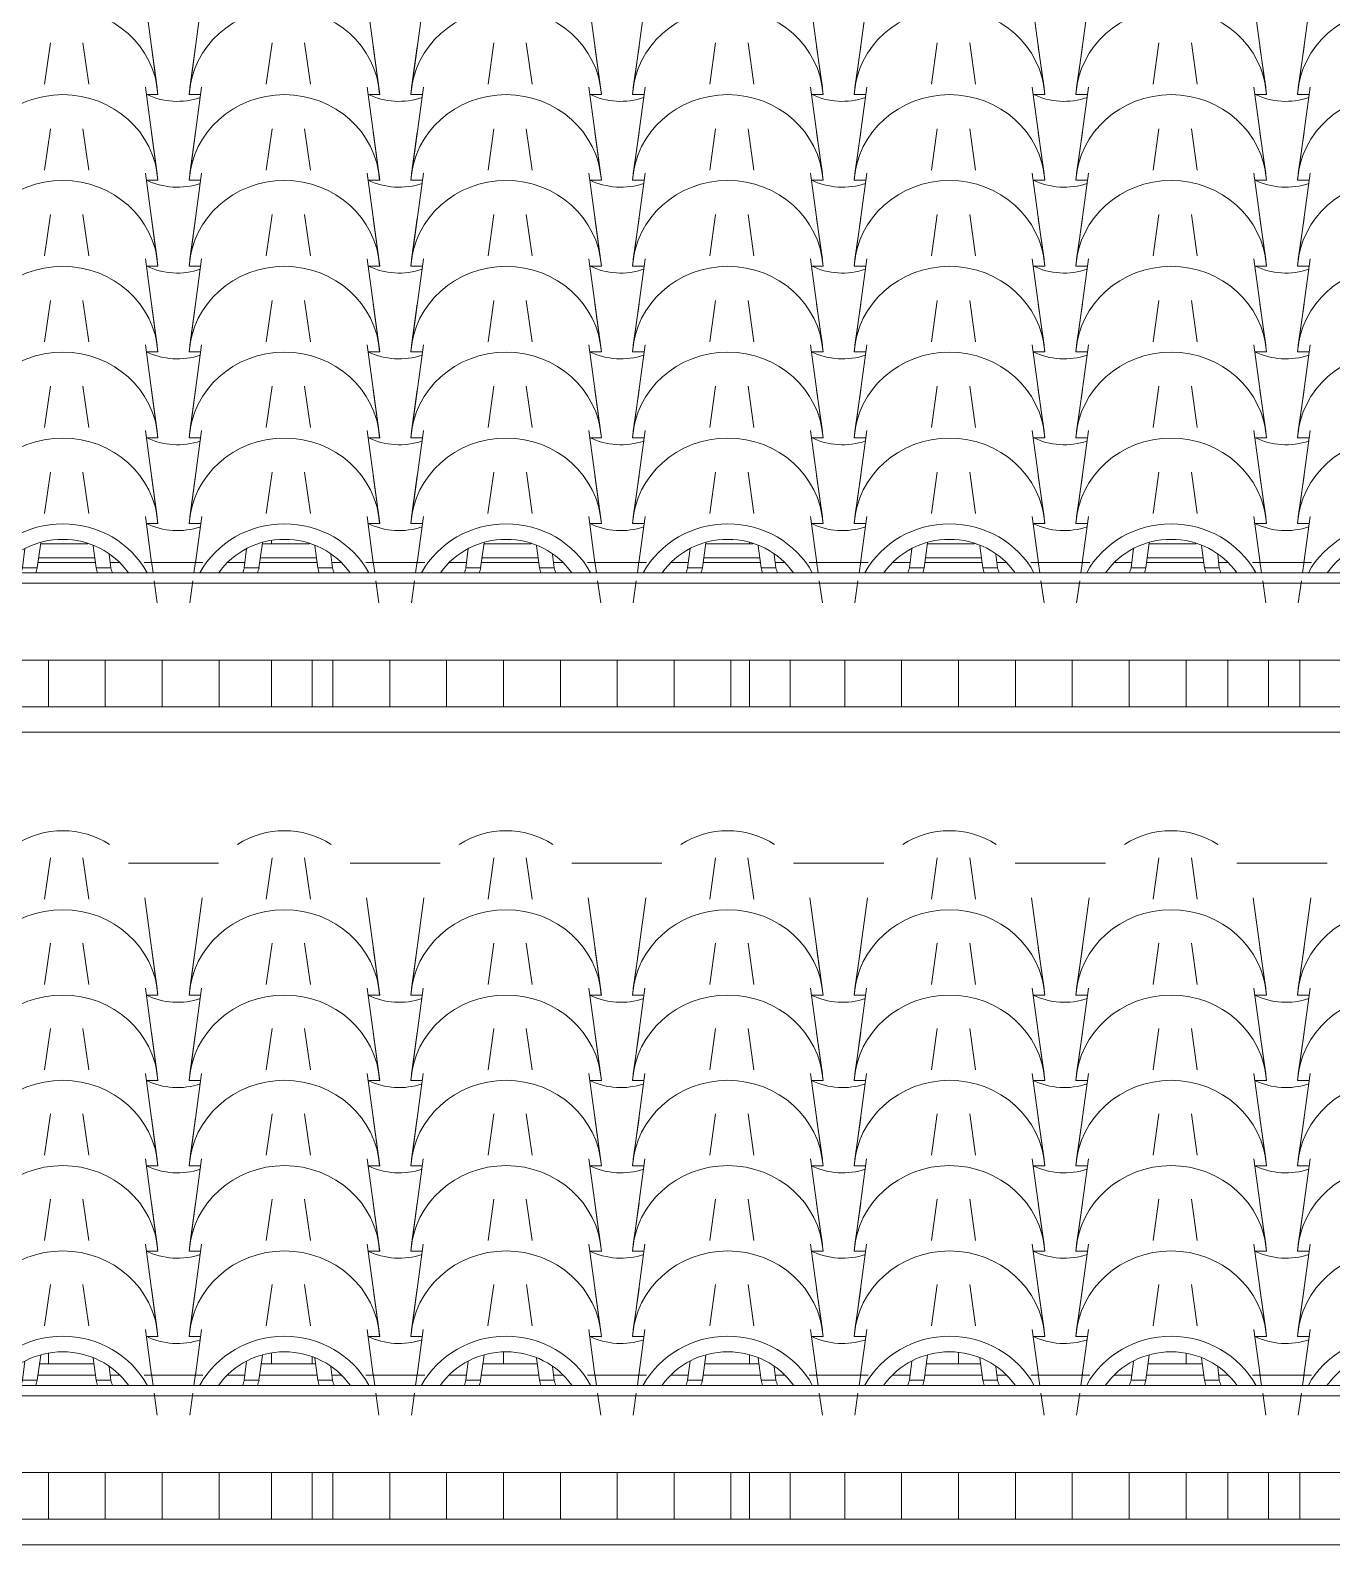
# Model space of a CAD drawing. Header units: millimetres. Extents: x -23833 to 62003, y -3000 to 6760.
# Drawn here: x 33520 to 35121, y 2575 to 4439 of the extents above; entities that cross this region are included whole.
import ezdxf

# ---------------------------------------------------------------- set-up
doc = ezdxf.new("R2010")
doc.units = ezdxf.units.MM
for name, color, linetype, lineweight in [('A-GLAZ-CURT', 52, 'Continuous', 9), ('A-GLAZ-CWMG', 51, 'Continuous', 9), ('A-ROOF', 132, 'Continuous', 9), ('A-ROOF-OTLN', 132, 'Continuous', 9), ('A-ROOF-PATT', 132, 'Continuous', 9)]:
    doc.layers.add(name, color=color, linetype=linetype, lineweight=lineweight)

# ---------------------------------------------------------------- blocks, each defined once
blk = doc.blocks.new('Rectangular Mullion - Ripa-3577161-FACHADA FRONTAL')
at = {"layer": 'A-GLAZ-CWMG'}
for p, q in [((-1414, 2797.3), (-1481, 2797.3)), ((-1141.2, 2797.3), (-1208.1, 2797.3)), ((-868.3, 2797.3), (-935.3, 2797.3)), ((-595.5, 2797.3), (-662.5, 2797.3)), ((-322.7, 2797.3), (-389.7, 2797.3)), ((-49.9, 2797.3), (-116.9, 2797.3))]:
    blk.add_line(p, q, dxfattribs=at)
blk = doc.blocks.new('Rectangular Mullion - Caibro-V264-FACHADA FRONTAL')
at = {"layer": 'A-GLAZ-CWMG'}
for p, q in [((-1195.4, 2810.3), (-1195.4, 2797.6)), ((-1145.4, 2797.6), (-1145.4, 2805.5)), ((-1195.4, 2663.5), (-1195.4, 2606)), ((-1145.4, 2663.5), (-1195.4, 2663.5)), ((-1145.4, 2606), (-1145.4, 2663.5)), ((-1195.4, 2606), (-1145.4, 2606))]:
    blk.add_line(p, q, dxfattribs=at)
blk = doc.blocks.new('Rectangular Mullion - Caibro-V265-FACHADA FRONTAL')
at = {"layer": 'A-GLAZ-CWMG'}
for p, q in [((-607, 2808.2), (-607, 2797.6)), ((-607, 2663.5), (-607, 2606)), ((-557, 2663.5), (-607, 2663.5)), ((-557, 2606), (-557, 2663.5)), ((-607, 2606), (-557, 2606))]:
    blk.add_line(p, q, dxfattribs=at)
blk = doc.blocks.new('Rectangular Mullion - Caibro-3577222-FACHADA FRONTAL')
at = {"layer": 'A-GLAZ-CWMG'}
for p, q in [((-7667, 2663.5), (-7667, 2606)), ((-7617, 2663.5), (-7667, 2663.5)), ((-7617, 2606), (-7617, 2663.5)), ((-7667, 2606), (-7617, 2606))]:
    blk.add_line(p, q, dxfattribs=at)
blk = doc.blocks.new('Rectangular Mullion - Ripa-V267-FACHADA FRONTAL')
at = {"layer": 'A-GLAZ-CWMG'}
for p, q in [((-1421.6, 3806.8), (-1479.7, 3806.8)), ((-1148.8, 3806.8), (-1206.9, 3806.8)), ((-876, 3806.8), (-934, 3806.8)), ((-603.2, 3806.8), (-661.2, 3806.8)), ((-330.4, 3806.8), (-388.4, 3806.8)), ((-57.5, 3806.8), (-115.6, 3806.8)), ((-1412.9, 3789.5), (-1482, 3789.5)), ((-1140.1, 3789.5), (-1209.2, 3789.5)), ((-867.3, 3789.5), (-936.4, 3789.5)), ((-594.5, 3789.5), (-663.6, 3789.5)), ((-321.6, 3789.5), (-390.7, 3789.5)), ((-48.8, 3789.5), (-117.9, 3789.5))]:
    blk.add_line(p, q, dxfattribs=at)
blk = doc.blocks.new('Rectangular Mullion - Caibro-V288-FACHADA FRONTAL')
at = {"layer": 'A-GLAZ-CWMG'}
for p, q in [((-1195.4, 3810.3), (-1195.4, 3806.8)), ((-1195.4, 3663.5), (-1195.4, 3606)), ((-1145.4, 3663.5), (-1195.4, 3663.5)), ((-1145.4, 3606), (-1145.4, 3663.5)), ((-1195.4, 3606), (-1145.4, 3606))]:
    blk.add_line(p, q, dxfattribs=at)
blk = doc.blocks.new('Rectangular Mullion - Caibro-V289-FACHADA FRONTAL')
at = {"layer": 'A-GLAZ-CWMG'}
for p, q in [((-607, 3808.2), (-607, 3806.8)), ((-607, 3663.5), (-607, 3606)), ((-557, 3663.5), (-607, 3663.5)), ((-557, 3606), (-557, 3663.5)), ((-607, 3606), (-557, 3606))]:
    blk.add_line(p, q, dxfattribs=at)
blk = doc.blocks.new('Rectangular Mullion - Caibro-3577406-FACHADA FRONTAL')
at = {"layer": 'A-GLAZ-CWMG'}
for p, q in [((-7667, 3663.5), (-7667, 3606)), ((-7617, 3663.5), (-7667, 3663.5)), ((-7617, 3606), (-7617, 3663.5)), ((-7667, 3606), (-7617, 3606))]:
    blk.add_line(p, q, dxfattribs=at)
blk = doc.blocks.new('COLONIAL BASE - COLONIAL BASE-3578828-FACHADA FRONTAL')
at = {"layer": 'A-GLAZ-CURT'}
for p, q in [((-7702.3, 2895), (-7695.2, 2844.2)), ((-7476.7, 2844.2), (-7469.5, 2895)), ((-7563.9, 2783.5), (-7556.3, 2839.6)), ((-7352.6, 2839.6), (-7345, 2783.5)), ((-7689.8, 2804.2), (-7686.1, 2777.3)), ((-7503.8, 2777.3), (-7500.9, 2800.8)), ((-7485.7, 2777.3), (-7481.5, 2808.1)), ((-7668.1, 2777.3), (-7670, 2793.5)), ((-7563.7, 2785), (-7565.7, 2770.8)), ((-7343.2, 2770.8), (-7345.2, 2785)), ((-7686.1, 2777.3), (-7668.1, 2777.3)), ((-7567, 2761.1), (-7570.8, 2734.2)), ((-7503.8, 2777.3), (-7485.7, 2777.3)), ((-7338, 2734.2), (-7341.8, 2761.1))]:
    blk.add_line(p, q, dxfattribs=at)
for centre, major_axis, start_param, end_param in [((-7454.4, 2718.8), (117.5, 0), 0.484254, 2.657338), ((-7454.4, 2718.8), (97.5, 0), 0.592752, 2.548841), ((-7585.9, 2799.1), (102.8, 0), 3.36491, 3.43477), ((-7585.9, 2799.1), (85.3, 0), 3.411763, 3.497793), ((-7585.9, 2799.1), (85.3, 0), 5.926985, 6.013015), ((-7585.9, 2799.1), (102.8, 0), 5.990008, 6.059868)]:
    blk.add_ellipse(centre, major_axis=major_axis, ratio=0.957826, start_param=start_param, end_param=end_param, dxfattribs=at)
blk = doc.blocks.new('COLONIAL BASE - COLONIAL BASE-V293-FACHADA FRONTAL')
at = {"layer": 'A-GLAZ-CURT'}
for p, q in [((-7156.7, 3000), (-7149.6, 2949.2)), ((-6931, 2949.2), (-6923.9, 3000)), ((-7026, 2831), (-7010.7, 2944.6)), ((-6806.9, 2944.6), (-6791.5, 2831)), ((-7018, 2890), (-7025.2, 2839.2)), ((-6792.4, 2839.2), (-6799.5, 2890)), ((-7011.8, 2831), (-7026, 2831)), ((-6791.5, 2831), (-6805.7, 2831))]:
    blk.add_line(p, q, dxfattribs=at)
for centre, major_axis, start_param, end_param in [((-6908.8, 2823.8), (117.5, 0), 0.063873, 3.077719), ((-7040.3, 2904.1), (85.3, 0), 4.243309, 5.049711)]:
    blk.add_ellipse(centre, major_axis=major_axis, ratio=0.957826, start_param=start_param, end_param=end_param, dxfattribs=at)
blk = doc.blocks.new('COLONIAL BASE - COLONIAL BASE-V302-FACHADA FRONTAL')
at = {"layer": 'A-GLAZ-CURT'}
for p, q in [((-1700.3, 3420), (-1693.1, 3369.2)), ((-1474.6, 3369.2), (-1467.5, 3420)), ((-1569.6, 3251), (-1553.4, 3371.1)), ((-1351.4, 3371.1), (-1335.1, 3251)), ((-1561.6, 3310), (-1568.8, 3259.2)), ((-1336, 3259.2), (-1343.1, 3310)), ((-1555.4, 3251), (-1569.6, 3251)), ((-1335.1, 3251), (-1349.3, 3251))]:
    blk.add_line(p, q, dxfattribs=at)
for centre, major_axis, start_param, end_param in [((-1452.4, 3355.1), (102.8, 0), 0.973587, 2.164808), ((-1452.4, 3243.8), (117.5, 0), 0.063873, 3.077719), ((-1583.9, 3324.1), (85.3, 0), 4.243309, 5.049711)]:
    blk.add_ellipse(centre, major_axis=major_axis, ratio=0.957826, start_param=start_param, end_param=end_param, dxfattribs=at)
blk = doc.blocks.new('COLONIAL BASE - COLONIAL BASE-V294-FACHADA FRONTAL')
at = {"layer": 'A-GLAZ-CURT'}
for p, q in [((-5519.8, 3420), (-5512.6, 3369.2)), ((-5294.1, 3369.2), (-5287, 3420)), ((-5389.1, 3251), (-5372.9, 3371.1)), ((-5170.9, 3371.1), (-5154.6, 3251)), ((-5381.1, 3310), (-5388.3, 3259.2)), ((-5155.5, 3259.2), (-5162.6, 3310)), ((-5374.9, 3251), (-5389.1, 3251)), ((-5154.6, 3251), (-5168.8, 3251))]:
    blk.add_line(p, q, dxfattribs=at)
for centre, major_axis, start_param, end_param in [((-5271.9, 3355.1), (102.8, 0), 0.976784, 2.164808), ((-5271.9, 3243.8), (117.5, 0), 0.063873, 3.077719), ((-5403.4, 3324.1), (85.3, 0), 4.243309, 5.049711)]:
    blk.add_ellipse(centre, major_axis=major_axis, ratio=0.957826, start_param=start_param, end_param=end_param, dxfattribs=at)
blk = doc.blocks.new('COLONIAL BASE - COLONIAL BASE-4234113-FACHADA FRONTAL')
at = {"layer": 'A-GLAZ-CURT'}
for p, q in [((-7702.3, 3895), (-7695.2, 3844.2)), ((-7476.7, 3844.2), (-7469.5, 3895)), ((-7563.9, 3783.5), (-7556.2, 3840.3)), ((-7352.6, 3840.3), (-7345, 3783.5)), ((-7689.8, 3804.2), (-7686.1, 3777.3)), ((-7485.7, 3777.3), (-7481.5, 3808.1)), ((-7668.1, 3777.3), (-7670, 3793.5)), ((-7563.7, 3785), (-7565.7, 3770.8)), ((-7503.8, 3777.3), (-7500.9, 3800.8)), ((-7343.2, 3770.8), (-7345.2, 3785)), ((-7686.1, 3777.3), (-7668.1, 3777.3)), ((-7503.8, 3777.3), (-7485.7, 3777.3)), ((-7567, 3761.1), (-7570.8, 3734.2)), ((-7338, 3734.2), (-7341.8, 3761.1))]:
    blk.add_line(p, q, dxfattribs=at)
for centre, major_axis, start_param, end_param in [((-7454.4, 3718.8), (117.5, 0), 0.484254, 2.657338), ((-7454.4, 3718.8), (97.5, 0), 0.592752, 2.548841), ((-7585.9, 3799.1), (102.8, 0), 3.36491, 3.43477), ((-7585.9, 3799.1), (85.3, 0), 3.411763, 3.497793), ((-7585.9, 3799.1), (85.3, 0), 5.926985, 6.013015), ((-7585.9, 3799.1), (102.8, 0), 5.990008, 6.059868)]:
    blk.add_ellipse(centre, major_axis=major_axis, ratio=0.957826, start_param=start_param, end_param=end_param, dxfattribs=at)
blk = doc.blocks.new('COLONIAL BASE - COLONIAL BASE-V310-FACHADA FRONTAL')
at = {"layer": 'A-GLAZ-CURT'}
for p, q in [((-7156.7, 4000.7), (-7149.6, 3949.8)), ((-6931, 3949.8), (-6923.9, 4000.7)), ((-7026, 3831.6), (-7010.6, 3946)), ((-6807, 3946), (-6791.5, 3831.6)), ((-7018, 3890.7), (-7025.2, 3839.9)), ((-6792.4, 3839.9), (-6799.5, 3890.7)), ((-7011.7, 3831.6), (-7026, 3831.6)), ((-6791.5, 3831.6), (-6805.8, 3831.6))]:
    blk.add_line(p, q, dxfattribs=at)
for centre, major_axis, start_param, end_param in [((-6908.8, 3824.4), (117.5, 0), 0.063873, 3.077719), ((-7040.3, 3904.7), (85.3, 0), 4.242096, 5.050923)]:
    blk.add_ellipse(centre, major_axis=major_axis, ratio=0.957826, start_param=start_param, end_param=end_param, dxfattribs=at)

msp = doc.modelspace()

# ---------------------------------------------------------------- hatches: boundary and pattern name
at = {"layer": 'A-ROOF-PATT'}
h = msp.add_hatch(dxfattribs=at)
h.set_pattern_fill('FP_43', color=256, style=0, pattern_type=2)
h.set_pattern_definition([(90, (35012.05, 1218.73), (-70, 4e-15), [])])
h.paths.add_polyline_path([(27398.846, 3606.037), (27933.334, 3606.037), (27933.334, 3663.61), (27395.001, 3663.507), (27395.001, 3606.037)])
h.paths.add_polyline_path([(31513.334, 3606.037), (32051.667, 3606.037), (32051.667, 3663.61), (31513.334, 3663.507), (31513.334, 3610.243)])
h.paths.add_polyline_path([(31454.404, 3606.037), (31463.334, 3606.037), (31463.334, 3663.61), (30925.001, 3663.507), (30925.001, 3606.037), (31409.342, 3606.037)])
h.paths.add_polyline_path([(37346.667, 3606.037), (37346.667, 3663.61), (36808.334, 3663.507), (36808.334, 3606.037), (37312.432, 3606.037)])
h.paths.add_polyline_path([(27218.599, 3606.037), (27345.001, 3606.037), (27345.001, 3663.61), (26806.667, 3663.507), (26806.667, 3606.037), (27038.352, 3606.037)])
h.paths.add_polyline_path([(27983.334, 3606.037), (28521.667, 3606.037), (28521.667, 3663.61), (27983.334, 3663.507), (27983.334, 3610.243)])
h.paths.add_polyline_path([(36758.334, 3606.037), (36758.334, 3663.61), (36220.001, 3663.507), (36220.001, 3606.037), (36726.629, 3606.037)])
h.paths.add_polyline_path([(36050.703, 3606.037), (36170.001, 3606.037), (36170.001, 3663.61), (35631.667, 3663.507), (35631.667, 3606.037), (35870.456, 3606.037)])
h.paths.add_polyline_path([(35509.962, 3606.037), (35581.667, 3606.037), (35581.667, 3663.61), (35043.334, 3663.507), (35043.334, 3606.037), (35329.715, 3606.037)])
h.paths.add_polyline_path([(28571.667, 3606.037), (29110.001, 3606.037), (29110.001, 3663.61), (28571.667, 3663.507), (28571.667, 3610.243)])
h.paths.add_polyline_path([(34993.334, 3606.037), (34993.334, 3663.61), (34455.001, 3663.507), (34455.001, 3606.037), (34969.221, 3606.037)])
h.paths.add_polyline_path([(32101.667, 3606.037), (32640.001, 3606.037), (32640.001, 3663.61), (32101.667, 3663.507), (32101.667, 3610.243)])
h.paths.add_polyline_path([(29160.001, 3606.037), (29698.334, 3606.037), (29698.334, 3663.61), (29160.001, 3663.507), (29160.001, 3610.243)])
h.paths.add_polyline_path([(34405.001, 3606.037), (34405.001, 3663.61), (33866.667, 3663.507), (33866.667, 3606.037), (34383.418, 3606.037)])
h.paths.add_polyline_path([(30875.001, 3606.037), (30875.001, 3663.61), (30336.667, 3663.507), (30336.667, 3606.037), (30868.601, 3606.037)])
h.paths.add_polyline_path([(33816.667, 3606.037), (33816.667, 3663.61), (33278.334, 3663.507), (33278.334, 3606.037), (33797.615, 3606.037)])
h.paths.add_polyline_path([(29748.334, 3606.037), (30286.667, 3606.037), (30286.667, 3663.61), (29748.334, 3663.507), (29748.334, 3610.243)])
h.paths.add_polyline_path([(33228.334, 3606.037), (33228.334, 3663.61), (32690.001, 3663.507), (32690.001, 3606.037), (33211.812, 3606.037)])
h.paths.add_polyline_path([(27315.534, 3806.761), (27308.722, 3809.291), (27284.802, 3812.158), (27260.778, 3809.279), (27257.678, 3808.115), (27258.033, 3806.761), (27314.004, 3806.761)])
h.paths.add_polyline_path([(26984.674, 3806.761), (27041.183, 3807.336), (27036.006, 3809.279), (27011.982, 3812.158), (26987.958, 3809.279), (26984.857, 3808.115)])
h = msp.add_hatch(dxfattribs=at)
h.set_pattern_fill('FP_44', color=256, style=0, pattern_type=2)
h.set_pattern_definition([(90, (35012.05, 741.67), (-70, 4e-15), [])])
h.paths.add_polyline_path([(33617.368, 2606.037), (33816.667, 2606.037), (33816.667, 2663.61), (33278.334, 2663.507), (33278.334, 2606.037), (33572.306, 2606.037)])
h.paths.add_polyline_path([(30925.001, 2606.037), (31463.334, 2606.037), (31463.334, 2663.61), (30925.001, 2663.507), (30925.001, 2635.065)])
h.paths.add_polyline_path([(37346.667, 2606.037), (37346.667, 2663.61), (36808.334, 2663.507), (36808.334, 2606.037), (37312.432, 2606.037)])
h.paths.add_polyline_path([(30875.001, 2606.037), (30875.001, 2663.61), (30336.667, 2663.507), (30336.667, 2606.037), (30868.601, 2606.037)])
h.paths.add_polyline_path([(26806.667, 2606.037), (27345.001, 2606.037), (27345.001, 2663.61), (26806.667, 2663.507)])
h.paths.add_polyline_path([(27395.001, 2606.037), (27933.334, 2606.037), (27933.334, 2663.61), (27395.001, 2663.507)])
h.paths.add_polyline_path([(35149.468, 2606.037), (35581.667, 2606.037), (35581.667, 2663.61), (35043.334, 2663.507), (35043.334, 2606.037), (35104.406, 2606.037)])
h.paths.add_polyline_path([(27983.334, 2606.037), (28521.667, 2606.037), (28521.667, 2663.61), (27983.334, 2663.507), (27983.334, 2635.065)])
h.paths.add_polyline_path([(33228.334, 2606.037), (33228.334, 2663.61), (32690.001, 2663.507), (32690.001, 2606.037), (33211.812, 2606.037)])
h.paths.add_polyline_path([(32626.009, 2606.037), (32640.001, 2606.037), (32640.001, 2663.61), (32101.667, 2663.507), (32101.667, 2606.037), (32535.886, 2606.037)])
h.paths.add_polyline_path([(36758.334, 2606.037), (36758.334, 2663.61), (36220.001, 2663.507), (36220.001, 2606.037), (36726.629, 2606.037)])
h.paths.add_polyline_path([(33866.667, 2606.037), (34405.001, 2606.037), (34405.001, 2663.61), (33866.667, 2663.507), (33866.667, 2635.065)])
h.paths.add_polyline_path([(28571.667, 2606.037), (29110.001, 2606.037), (29110.001, 2663.61), (28571.667, 2663.507), (28571.667, 2635.065)])
h.paths.add_polyline_path([(31513.334, 2606.037), (32051.667, 2606.037), (32051.667, 2663.61), (31513.334, 2663.507), (31513.334, 2635.065)])
h.paths.add_polyline_path([(35631.667, 2606.037), (36170.001, 2606.037), (36170.001, 2663.61), (35631.667, 2663.507), (35631.667, 2635.065)])
h.paths.add_polyline_path([(29160.001, 2606.037), (29698.334, 2606.037), (29698.334, 2663.61), (29160.001, 2663.507), (29160.001, 2635.065)])
h.paths.add_polyline_path([(34993.334, 2606.037), (34993.334, 2663.61), (34455.001, 2663.507), (34455.001, 2606.037), (34969.221, 2606.037)])
h.paths.add_polyline_path([(29748.334, 2606.037), (30286.667, 2606.037), (30286.667, 2663.61), (29748.334, 2663.507), (29748.334, 2635.065)])
h.paths.add_polyline_path([(32986.503, 2797.327), (33052.391, 2797.595), (33051.491, 2804.237), (33038.057, 2809.279), (33014.033, 2812.158), (32990.009, 2809.279), (32986.908, 2808.115), (32985.448, 2797.327)])
h.paths.add_polyline_path([(26983.396, 2797.327), (27050.339, 2797.595), (27049.44, 2804.237), (27036.006, 2809.279), (27011.982, 2812.158), (26987.958, 2809.279), (26984.857, 2808.115), (26983.433, 2797.595)])
h.paths.add_polyline_path([(37144.734, 2797.327), (37143.799, 2804.237), (37130.365, 2809.279), (37106.341, 2812.158), (37082.317, 2809.279), (37079.216, 2808.115), (37077.755, 2797.327), (37132.185, 2797.327)])
h.paths.add_polyline_path([(27256.217, 2797.327), (27323.16, 2797.595), (27322.26, 2804.237), (27308.722, 2809.291), (27284.802, 2812.158), (27260.778, 2809.279), (27257.678, 2808.115), (27256.253, 2797.595)])
h.paths.add_polyline_path([(27556.667, 2797.327), (27595.98, 2797.595), (27595.081, 2804.237), (27581.647, 2809.279), (27556.667, 2812.043), (27556.667, 2797.595)])
h.paths.add_polyline_path([(27801.858, 2797.327), (27868.801, 2797.595), (27867.901, 2804.237), (27854.468, 2809.279), (27830.443, 2812.158), (27804.401, 2808.521), (27803.319, 2808.115), (27801.894, 2797.595)])
h.paths.add_polyline_path([(33278.334, 2797.327), (33325.211, 2797.595), (33324.312, 2804.237), (33310.878, 2809.279), (33286.854, 2812.158), (33278.334, 2811.137), (33278.334, 2797.595)])
h.paths.add_polyline_path([(36871.914, 2797.327), (36870.978, 2804.237), (36857.545, 2809.279), (36833.52, 2812.158), (36808.334, 2808.842), (36808.334, 2797.327), (36861.815, 2797.327)])
h.paths.add_polyline_path([(36599.093, 2797.327), (36598.158, 2804.237), (36584.724, 2809.279), (36560.7, 2812.158), (36536.676, 2809.279), (36533.575, 2808.115), (36532.114, 2797.327), (36591.444, 2797.327)])
h.paths.add_polyline_path([(28074.679, 2797.327), (28141.621, 2797.595), (28140.722, 2804.237), (28127.288, 2809.279), (28103.264, 2812.158), (28079.24, 2809.279), (28076.139, 2808.115), (28074.715, 2797.595)])
h.paths.add_polyline_path([(28347.499, 2797.327), (28414.442, 2797.595), (28413.542, 2804.237), (28400.109, 2809.279), (28376.084, 2812.158), (28352.06, 2809.279), (28348.96, 2808.115), (28347.535, 2797.595)])
h.paths.add_polyline_path([(28620.32, 2797.327), (28687.262, 2797.595), (28686.363, 2804.237), (28672.929, 2809.279), (28648.905, 2812.158), (28624.881, 2809.279), (28621.78, 2808.115), (28620.356, 2797.595)])
h.paths.add_polyline_path([(32779.606, 2797.327), (32778.671, 2804.237), (32765.237, 2809.279), (32741.213, 2812.158), (32716.133, 2808.883), (32714.088, 2808.115), (32712.627, 2797.327), (32765.267, 2797.327)])
h.paths.add_polyline_path([(36326.273, 2797.327), (36325.337, 2804.237), (36311.903, 2809.279), (36287.879, 2812.158), (36263.855, 2809.279), (36260.755, 2808.115), (36259.294, 2797.327), (36321.073, 2797.327)])
h.paths.add_polyline_path([(36053.452, 2797.327), (36052.517, 2804.237), (36039.083, 2809.279), (36015.059, 2812.158), (35991.035, 2809.279), (35987.934, 2808.115), (35986.473, 2797.327), (36050.703, 2797.327)])
h.paths.add_polyline_path([(28893.14, 2797.327), (28960.083, 2797.595), (28959.183, 2804.237), (28945.75, 2809.279), (28921.725, 2812.158), (28897.701, 2809.279), (28894.601, 2808.115), (28893.176, 2797.595)])
h.paths.add_polyline_path([(29165.961, 2797.327), (29232.903, 2797.595), (29232.004, 2804.237), (29218.57, 2809.279), (29194.546, 2812.158), (29170.522, 2809.279), (29167.421, 2808.115), (29165.997, 2797.595)])
h.paths.add_polyline_path([(32506.786, 2797.327), (32505.85, 2804.237), (32490.824, 2809.469), (32468.392, 2812.158), (32444.368, 2809.279), (32441.267, 2808.115), (32439.807, 2797.327), (32492.446, 2797.327)])
h.paths.add_polyline_path([(35780.632, 2797.327), (35779.696, 2804.237), (35766.262, 2809.279), (35742.238, 2812.158), (35718.214, 2809.279), (35715.114, 2808.115), (35713.653, 2797.327), (35780.332, 2797.327)])
h.paths.add_polyline_path([(29438.781, 2797.327), (29505.724, 2797.595), (29504.824, 2804.237), (29491.391, 2809.279), (29467.366, 2812.158), (29443.342, 2809.279), (29440.242, 2808.115), (29438.817, 2797.595)])
h.paths.add_polyline_path([(33531.089, 2797.327), (33598.032, 2797.595), (33597.132, 2804.237), (33583.698, 2809.279), (33559.674, 2812.158), (33535.65, 2809.279), (33532.55, 2808.115), (33531.125, 2797.595)])
h.paths.add_polyline_path([(29748.334, 2797.327), (29778.544, 2797.595), (29777.645, 2804.237), (29764.211, 2809.279), (29748.334, 2811.182), (29748.334, 2797.595)])
h.paths.add_polyline_path([(29984.422, 2797.327), (30051.365, 2797.595), (30050.466, 2804.237), (30037.032, 2809.279), (30012.427, 2812.089), (29988.983, 2809.279), (29985.883, 2808.115), (29984.458, 2797.595)])
h.paths.add_polyline_path([(32233.965, 2797.327), (32233.03, 2804.237), (32219.596, 2809.279), (32195.572, 2812.158), (32171.547, 2809.279), (32168.447, 2808.115), (32166.986, 2797.327), (32219.626, 2797.327)])
h.paths.add_polyline_path([(35507.811, 2797.327), (35506.876, 2804.237), (35493.442, 2809.279), (35469.418, 2812.158), (35445.394, 2809.279), (35442.293, 2808.115), (35440.832, 2797.327), (35493.472, 2797.327)])
h.paths.add_polyline_path([(33803.909, 2797.327), (33816.667, 2797.595), (33816.667, 2810.261), (33808.47, 2809.279), (33805.37, 2808.115), (33803.945, 2797.595)])
h.paths.add_polyline_path([(35234.991, 2797.327), (35234.055, 2804.237), (35220.621, 2809.279), (35194.53, 2811.91), (35172.573, 2809.279), (35169.473, 2808.115), (35168.012, 2797.327), (35220.651, 2797.327)])
h.paths.add_polyline_path([(30257.243, 2797.327), (30286.667, 2797.595), (30286.667, 2812.057), (30285.828, 2812.158), (30261.804, 2809.279), (30258.703, 2808.115), (30257.279, 2797.595)])
h.paths.add_polyline_path([(30530.063, 2797.327), (30597.006, 2797.595), (30596.107, 2804.237), (30582.673, 2809.279), (30558.649, 2812.158), (30534.624, 2809.279), (30531.524, 2808.115), (30530.099, 2797.595)])
h.paths.add_polyline_path([(30802.884, 2797.327), (30869.826, 2797.595), (30868.601, 2804.359), (30855.493, 2809.279), (30831.469, 2812.158), (30807.445, 2809.279), (30804.344, 2808.115), (30802.92, 2797.595)])
h.paths.add_polyline_path([(34962.17, 2797.327), (34961.235, 2804.237), (34947.801, 2809.279), (34923.777, 2812.158), (34899.753, 2809.279), (34896.652, 2808.115), (34895.191, 2797.327), (34947.831, 2797.327)])
h.paths.add_polyline_path([(34689.35, 2797.327), (34688.414, 2804.237), (34674.98, 2809.279), (34650.956, 2812.158), (34626.932, 2809.279), (34623.832, 2808.115), (34622.371, 2797.327), (34675.01, 2797.327)])
h.paths.add_polyline_path([(31961.145, 2797.327), (31960.209, 2804.237), (31946.775, 2809.279), (31922.751, 2812.158), (31898.727, 2809.279), (31895.626, 2808.115), (31894.166, 2797.327), (31946.805, 2797.327)])
h.paths.add_polyline_path([(31348.525, 2797.327), (31415.467, 2797.595), (31414.568, 2804.237), (31401.134, 2809.279), (31377.11, 2812.158), (31353.086, 2809.279), (31349.985, 2808.115), (31348.561, 2797.595)])
h.paths.add_polyline_path([(34143.709, 2797.327), (34142.773, 2804.237), (34129.339, 2809.279), (34105.315, 2812.158), (34081.291, 2809.279), (34078.191, 2808.115), (34076.73, 2797.327), (34129.369, 2797.327)])
h.paths.add_polyline_path([(33870.888, 2797.327), (33869.953, 2804.237), (33866.667, 2805.47), (33866.667, 2797.327)])
h.paths.add_polyline_path([(31621.345, 2797.327), (31688.288, 2797.595), (31687.389, 2804.237), (31673.955, 2809.279), (31649.931, 2812.158), (31625.906, 2809.279), (31622.806, 2808.115), (31621.381, 2797.595)])

# ---------------------------------------------------------------- linework, layer by layer
at = {"layer": 'A-ROOF'}
for p, q in [((26756.667, 3606.037), (37396.667, 3606.037)), ((37396.667, 3574.716), (26756.667, 3574.716)), ((26756.667, 2606.037), (37396.667, 2606.037)), ((37396.667, 2574.716), (26756.667, 2574.716))]:
    msp.add_line(p, q, dxfattribs=at)
at = {"layer": 'A-ROOF-OTLN'}
for p, q in [((37396.667, 3770.822), (26756.667, 3770.822)), ((33599.937, 3783.522), (33529.22, 3783.522)), ((33629.229, 3783.522), (33618.784, 3783.522)), ((33732.319, 3783.522), (33659.866, 3783.522)), ((33783.212, 3783.522), (33762.94, 3783.522)), ((33872.758, 3783.522), (33802.04, 3783.522)), ((33902.049, 3783.522), (33891.604, 3783.522)), ((34005.139, 3783.522), (33932.8, 3783.522)), ((34056.033, 3783.522), (34035.761, 3783.522)), ((34145.578, 3783.522), (34074.861, 3783.522)), ((34174.87, 3783.522), (34164.425, 3783.522)), ((34277.96, 3783.522), (34205.507, 3783.522)), ((34328.853, 3783.522), (34308.581, 3783.522)), ((34418.399, 3783.522), (34347.681, 3783.522)), ((34447.69, 3783.522), (34437.245, 3783.522)), ((34550.78, 3783.522), (34478.327, 3783.522)), ((34601.674, 3783.522), (34581.402, 3783.522)), ((34691.219, 3783.522), (34620.502, 3783.522)), ((34720.511, 3783.522), (34710.066, 3783.522)), ((34823.601, 3783.522), (34751.148, 3783.522)), ((34874.494, 3783.522), (34854.222, 3783.522)), ((34964.04, 3783.522), (34893.322, 3783.522)), ((34993.331, 3783.522), (34982.886, 3783.522)), ((35096.421, 3783.522), (35023.968, 3783.522)), ((37396.667, 3758.122), (26756.667, 3758.122)), ((37396.667, 3663.61), (26756.667, 3663.61)), ((33640.616, 3413.522), (33751.552, 3413.522)), ((33913.437, 3413.522), (34024.373, 3413.522)), ((34186.257, 3413.522), (34297.193, 3413.522)), ((34459.078, 3413.522), (34570.014, 3413.522)), ((34731.898, 3413.522), (34842.835, 3413.522)), ((35004.719, 3413.522), (35115.655, 3413.522)), ((33599.937, 2783.522), (33529.22, 2783.522)), ((33629.229, 2783.522), (33618.784, 2783.522)), ((33732.319, 2783.522), (33659.866, 2783.522)), ((33783.212, 2783.522), (33762.94, 2783.522)), ((33872.758, 2783.522), (33802.04, 2783.522)), ((33902.049, 2783.522), (33891.604, 2783.522)), ((34005.139, 2783.522), (33932.8, 2783.522)), ((34056.033, 2783.522), (34035.761, 2783.522)), ((34145.578, 2783.522), (34074.861, 2783.522)), ((34174.87, 2783.522), (34164.425, 2783.522)), ((34277.96, 2783.522), (34205.507, 2783.522)), ((34328.853, 2783.522), (34308.581, 2783.522)), ((34418.399, 2783.522), (34347.681, 2783.522)), ((34447.69, 2783.522), (34437.245, 2783.522)), ((34550.78, 2783.522), (34478.327, 2783.522)), ((34601.674, 2783.522), (34581.402, 2783.522)), ((34691.219, 2783.522), (34620.502, 2783.522)), ((34720.511, 2783.522), (34710.066, 2783.522)), ((34823.601, 2783.522), (34751.148, 2783.522)), ((34874.494, 2783.522), (34854.222, 2783.522)), ((34964.04, 2783.522), (34893.322, 2783.522)), ((34993.331, 2783.522), (34982.886, 2783.522)), ((35096.421, 2783.522), (35023.968, 2783.522)), ((37396.667, 2770.822), (26756.667, 2770.822)), ((37396.667, 2758.122), (26756.667, 2758.122)), ((37396.667, 2663.61), (26756.667, 2663.61))]:
    msp.add_line(p, q, dxfattribs=at)

# ---------------------------------------------------------------- block references
at = {"layer": 'A-GLAZ-CURT'}
for name, p in [('COLONIAL BASE - COLONIAL BASE-V310-FACHADA FRONTAL', (40468.457, 528.333)), ('COLONIAL BASE - COLONIAL BASE-V310-FACHADA FRONTAL', (40741.278, 528.333)), ('COLONIAL BASE - COLONIAL BASE-V310-FACHADA FRONTAL', (41014.098, 528.333)), ('COLONIAL BASE - COLONIAL BASE-V310-FACHADA FRONTAL', (41286.919, 528.333)), ('COLONIAL BASE - COLONIAL BASE-V310-FACHADA FRONTAL', (41559.739, 528.333)), ('COLONIAL BASE - COLONIAL BASE-V310-FACHADA FRONTAL', (41832.56, 528.333)), ('COLONIAL BASE - COLONIAL BASE-V310-FACHADA FRONTAL', (42105.38, 528.333)), ('COLONIAL BASE - COLONIAL BASE-V310-FACHADA FRONTAL', (40468.457, 422.667)), ('COLONIAL BASE - COLONIAL BASE-V310-FACHADA FRONTAL', (40741.278, 422.667)), ('COLONIAL BASE - COLONIAL BASE-V310-FACHADA FRONTAL', (41014.098, 422.667)), ('COLONIAL BASE - COLONIAL BASE-V310-FACHADA FRONTAL', (41286.919, 422.667)), ('COLONIAL BASE - COLONIAL BASE-V310-FACHADA FRONTAL', (41559.739, 422.667)), ('COLONIAL BASE - COLONIAL BASE-V310-FACHADA FRONTAL', (41832.56, 422.667)), ('COLONIAL BASE - COLONIAL BASE-V310-FACHADA FRONTAL', (42105.38, 422.667)), ('COLONIAL BASE - COLONIAL BASE-V310-FACHADA FRONTAL', (40468.457, 317)), ('COLONIAL BASE - COLONIAL BASE-V310-FACHADA FRONTAL', (40741.278, 317)), ('COLONIAL BASE - COLONIAL BASE-V310-FACHADA FRONTAL', (41014.098, 317)), ('COLONIAL BASE - COLONIAL BASE-V310-FACHADA FRONTAL', (41286.919, 317)), ('COLONIAL BASE - COLONIAL BASE-V310-FACHADA FRONTAL', (41559.739, 317)), ('COLONIAL BASE - COLONIAL BASE-V310-FACHADA FRONTAL', (41832.56, 317)), ('COLONIAL BASE - COLONIAL BASE-V310-FACHADA FRONTAL', (42105.38, 317)), ('COLONIAL BASE - COLONIAL BASE-V310-FACHADA FRONTAL', (40468.457, 211.333)), ('COLONIAL BASE - COLONIAL BASE-V310-FACHADA FRONTAL', (40741.278, 211.333)), ('COLONIAL BASE - COLONIAL BASE-V310-FACHADA FRONTAL', (41014.098, 211.333)), ('COLONIAL BASE - COLONIAL BASE-V310-FACHADA FRONTAL', (41286.919, 211.333)), ('COLONIAL BASE - COLONIAL BASE-V310-FACHADA FRONTAL', (41559.739, 211.333)), ('COLONIAL BASE - COLONIAL BASE-V310-FACHADA FRONTAL', (41832.56, 211.333)), ('COLONIAL BASE - COLONIAL BASE-V310-FACHADA FRONTAL', (42105.38, 211.333)), ('COLONIAL BASE - COLONIAL BASE-V310-FACHADA FRONTAL', (40468.457, 105.667)), ('COLONIAL BASE - COLONIAL BASE-V310-FACHADA FRONTAL', (40741.278, 105.667)), ('COLONIAL BASE - COLONIAL BASE-V310-FACHADA FRONTAL', (41014.098, 105.667)), ('COLONIAL BASE - COLONIAL BASE-V310-FACHADA FRONTAL', (41286.919, 105.667)), ('COLONIAL BASE - COLONIAL BASE-V310-FACHADA FRONTAL', (41559.739, 105.667)), ('COLONIAL BASE - COLONIAL BASE-V310-FACHADA FRONTAL', (41832.56, 105.667)), ('COLONIAL BASE - COLONIAL BASE-V310-FACHADA FRONTAL', (42105.38, 105.667)), ('COLONIAL BASE - COLONIAL BASE-V310-FACHADA FRONTAL', (40468.457, 0)), ('COLONIAL BASE - COLONIAL BASE-V310-FACHADA FRONTAL', (40741.278, 0)), ('COLONIAL BASE - COLONIAL BASE-V310-FACHADA FRONTAL', (41014.098, 0)), ('COLONIAL BASE - COLONIAL BASE-V310-FACHADA FRONTAL', (41286.919, 0)), ('COLONIAL BASE - COLONIAL BASE-V310-FACHADA FRONTAL', (41559.739, 0)), ('COLONIAL BASE - COLONIAL BASE-V310-FACHADA FRONTAL', (41832.56, 0)), ('COLONIAL BASE - COLONIAL BASE-V310-FACHADA FRONTAL', (42105.38, 0)), ('COLONIAL BASE - COLONIAL BASE-4234113-FACHADA FRONTAL', (41014.098, 0)), ('COLONIAL BASE - COLONIAL BASE-4234113-FACHADA FRONTAL', (41286.919, 0)), ('COLONIAL BASE - COLONIAL BASE-4234113-FACHADA FRONTAL', (41559.739, 0)), ('COLONIAL BASE - COLONIAL BASE-4234113-FACHADA FRONTAL', (41832.56, 0)), ('COLONIAL BASE - COLONIAL BASE-4234113-FACHADA FRONTAL', (42105.38, 0)), ('COLONIAL BASE - COLONIAL BASE-4234113-FACHADA FRONTAL', (42378.201, 0)), ('COLONIAL BASE - COLONIAL BASE-4234113-FACHADA FRONTAL', (42651.022, 0)), ('COLONIAL BASE - COLONIAL BASE-V302-FACHADA FRONTAL', (35012.047, 0)), ('COLONIAL BASE - COLONIAL BASE-V294-FACHADA FRONTAL', (39104.355, 0)), ('COLONIAL BASE - COLONIAL BASE-V294-FACHADA FRONTAL', (39377.175, 0)), ('COLONIAL BASE - COLONIAL BASE-V294-FACHADA FRONTAL', (39649.996, 0)), ('COLONIAL BASE - COLONIAL BASE-V294-FACHADA FRONTAL', (39922.816, 0)), ('COLONIAL BASE - COLONIAL BASE-V294-FACHADA FRONTAL', (40195.637, 0)), ('COLONIAL BASE - COLONIAL BASE-V294-FACHADA FRONTAL', (40468.457, 0)), ('COLONIAL BASE - COLONIAL BASE-V293-FACHADA FRONTAL', (40468.457, 315)), ('COLONIAL BASE - COLONIAL BASE-V293-FACHADA FRONTAL', (40741.278, 315)), ('COLONIAL BASE - COLONIAL BASE-V293-FACHADA FRONTAL', (41014.098, 315)), ('COLONIAL BASE - COLONIAL BASE-V293-FACHADA FRONTAL', (41286.919, 315)), ('COLONIAL BASE - COLONIAL BASE-V293-FACHADA FRONTAL', (41559.739, 315)), ('COLONIAL BASE - COLONIAL BASE-V293-FACHADA FRONTAL', (41832.56, 315)), ('COLONIAL BASE - COLONIAL BASE-V293-FACHADA FRONTAL', (42105.38, 315)), ('COLONIAL BASE - COLONIAL BASE-V293-FACHADA FRONTAL', (40468.457, 210)), ('COLONIAL BASE - COLONIAL BASE-V293-FACHADA FRONTAL', (40741.278, 210)), ('COLONIAL BASE - COLONIAL BASE-V293-FACHADA FRONTAL', (41014.098, 210)), ('COLONIAL BASE - COLONIAL BASE-V293-FACHADA FRONTAL', (41286.919, 210)), ('COLONIAL BASE - COLONIAL BASE-V293-FACHADA FRONTAL', (41559.739, 210)), ('COLONIAL BASE - COLONIAL BASE-V293-FACHADA FRONTAL', (41832.56, 210)), ('COLONIAL BASE - COLONIAL BASE-V293-FACHADA FRONTAL', (42105.38, 210)), ('COLONIAL BASE - COLONIAL BASE-V293-FACHADA FRONTAL', (40468.457, 105)), ('COLONIAL BASE - COLONIAL BASE-V293-FACHADA FRONTAL', (40741.278, 105)), ('COLONIAL BASE - COLONIAL BASE-V293-FACHADA FRONTAL', (41014.098, 105)), ('COLONIAL BASE - COLONIAL BASE-V293-FACHADA FRONTAL', (41286.919, 105)), ('COLONIAL BASE - COLONIAL BASE-V293-FACHADA FRONTAL', (41559.739, 105)), ('COLONIAL BASE - COLONIAL BASE-V293-FACHADA FRONTAL', (41832.56, 105)), ('COLONIAL BASE - COLONIAL BASE-V293-FACHADA FRONTAL', (42105.38, 105)), ('COLONIAL BASE - COLONIAL BASE-V293-FACHADA FRONTAL', (40468.457, 0)), ('COLONIAL BASE - COLONIAL BASE-V293-FACHADA FRONTAL', (40741.278, 0)), ('COLONIAL BASE - COLONIAL BASE-V293-FACHADA FRONTAL', (41014.098, 0)), ('COLONIAL BASE - COLONIAL BASE-V293-FACHADA FRONTAL', (41286.919, 0)), ('COLONIAL BASE - COLONIAL BASE-V293-FACHADA FRONTAL', (41559.739, 0)), ('COLONIAL BASE - COLONIAL BASE-V293-FACHADA FRONTAL', (41832.56, 0)), ('COLONIAL BASE - COLONIAL BASE-V293-FACHADA FRONTAL', (42105.38, 0)), ('COLONIAL BASE - COLONIAL BASE-3578828-FACHADA FRONTAL', (41014.098, 0)), ('COLONIAL BASE - COLONIAL BASE-3578828-FACHADA FRONTAL', (41286.919, 0)), ('COLONIAL BASE - COLONIAL BASE-3578828-FACHADA FRONTAL', (41559.739, 0)), ('COLONIAL BASE - COLONIAL BASE-3578828-FACHADA FRONTAL', (41832.56, 0)), ('COLONIAL BASE - COLONIAL BASE-3578828-FACHADA FRONTAL', (42105.38, 0)), ('COLONIAL BASE - COLONIAL BASE-3578828-FACHADA FRONTAL', (42378.201, 0)), ('COLONIAL BASE - COLONIAL BASE-3578828-FACHADA FRONTAL', (42651.022, 0))]:
    msp.add_blockref(name, p, dxfattribs=at)
at = {"layer": 'A-GLAZ-CWMG'}
for name, p in [('Rectangular Mullion - Ripa-V267-FACHADA FRONTAL', (35012.047, 0)), ('Rectangular Mullion - Caibro-V288-FACHADA FRONTAL', (35012.047, 0)), ('Rectangular Mullion - Caibro-V289-FACHADA FRONTAL', (35012.047, 0)), ('Rectangular Mullion - Caibro-3577406-FACHADA FRONTAL', (42660.38, 0)), ('Rectangular Mullion - Ripa-3577161-FACHADA FRONTAL', (35012.047, 0)), ('Rectangular Mullion - Caibro-V264-FACHADA FRONTAL', (35012.047, 0)), ('Rectangular Mullion - Caibro-V265-FACHADA FRONTAL', (35012.047, 0)), ('Rectangular Mullion - Caibro-3577222-FACHADA FRONTAL', (42660.38, 0))]:
    msp.add_blockref(name, p, dxfattribs=at)

doc.saveas('drawing.dxf')
